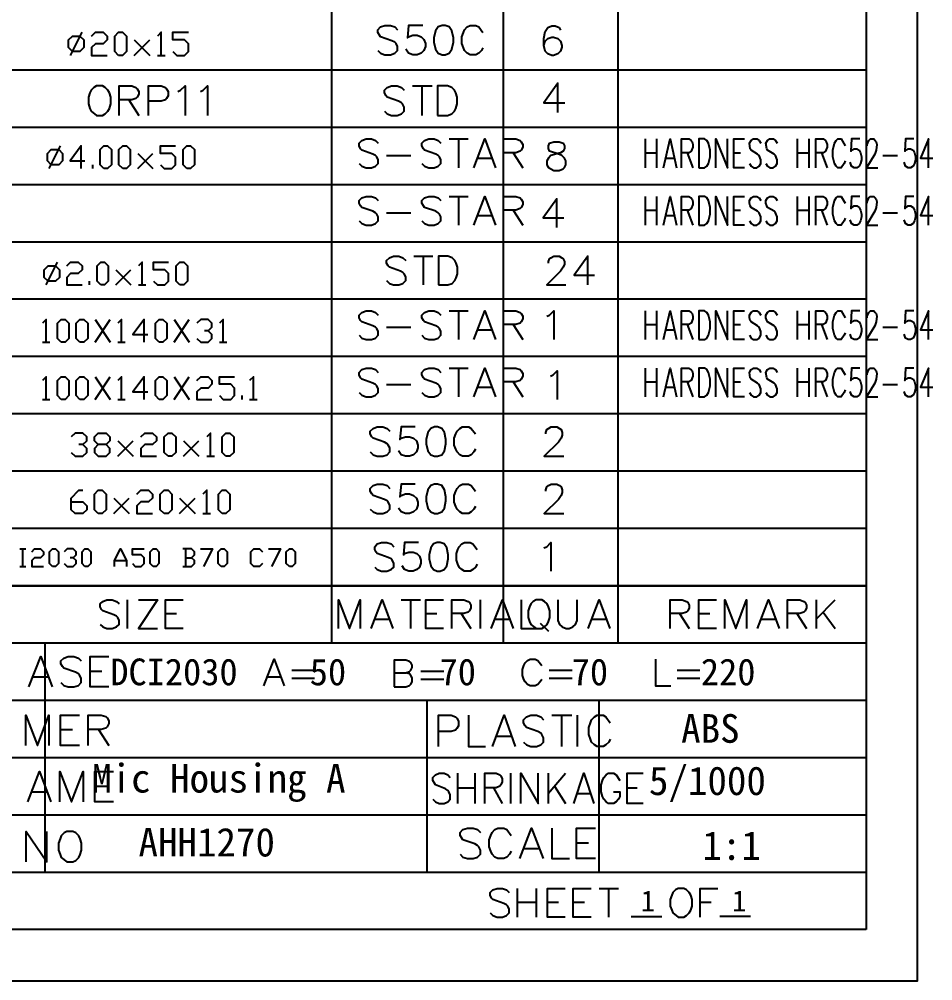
# Model space of a CAD drawing. Header units: millimetres. Extents: x 0 to 1170, y 491 to 1318.
# Drawn here: x 1040.7 to 1170.1, y 490.7 to 626.9 of the extents above; entities that cross this region are included whole.
import ezdxf

# ---------------------------------------------------------------- set-up
doc = ezdxf.new("R2010")
doc.units = ezdxf.units.MM
doc.styles.add('PDF SimSun', font='simsun.ttc')

# ---------------------------------------------------------------- blocks, each defined once
blk = doc.blocks.new('AHH1270-500010_1')
at = {"transparency": 33554687}
for points in [[(0.12, 490.67), (1167.98, 490.67), (1167.98, 1318.03), (0.12, 1318.03), (0.12, 490.67)], [(21.3, 1310.77), (1160.72, 1310.77), (1160.72, 497.92)], [(1091.52, 622.45), (1091.91, 622.06), (1092.53, 621.85), (1093.31, 621.85), (1093.92, 622.06), (1094.31, 622.45), (1094.31, 623.02), (1094.1, 623.45), (1093.92, 623.62), (1093.53, 623.84), (1091.91, 624.4), (1091.75, 624.62), (1091.52, 625.01), (1091.52, 625.4), (1091.91, 625.79), (1092.53, 626), (1093.31, 626), (1093.92, 625.79), (1094.31, 625.4)], [(1097.89, 626), (1095.89, 626), (1095.71, 624.23), (1095.89, 624.4), (1096.49, 624.62), (1097.11, 624.62), (1097.66, 624.4), (1098.05, 624.01), (1098.28, 623.45), (1098.28, 623.02), (1098.05, 622.45), (1097.66, 622.06), (1097.11, 621.85), (1096.49, 621.85), (1095.89, 622.06), (1095.5, 622.63)], [(1100.64, 621.85), (1101.06, 621.85), (1101.63, 622.06), (1102.02, 622.63), (1102.24, 623.62), (1102.24, 624.23), (1102.02, 625.22), (1101.63, 625.79), (1101.06, 626), (1100.64, 626), (1100.07, 625.79), (1099.68, 625.22), (1099.47, 624.23), (1099.47, 623.62), (1099.68, 622.63), (1100.07, 622.06), (1100.64, 621.85)], [(1106.42, 622.84), (1106.21, 622.45), (1105.82, 622.06), (1105.43, 621.85), (1104.59, 621.85), (1104.2, 622.06), (1103.81, 622.45), (1103.65, 622.84), (1103.42, 623.45), (1103.42, 624.4), (1103.65, 625.01), (1103.81, 625.4), (1104.2, 625.79), (1104.59, 626), (1105.43, 626), (1105.82, 625.79), (1106.42, 625.01)], [(1115.02, 623.16), (1115.23, 623.77), (1115.62, 624.16), (1116.19, 624.33), (1116.4, 624.33), (1117.03, 624.16), (1117.42, 623.77), (1117.58, 623.16), (1117.58, 622.93), (1117.42, 622.38), (1117.03, 621.99), (1116.4, 621.76), (1116.19, 621.76), (1115.62, 621.99), (1115.23, 622.38), (1115.02, 623.16), (1115.02, 624.16), (1115.23, 625.15), (1115.62, 625.72), (1116.19, 625.93), (1116.64, 625.93), (1117.19, 625.72), (1117.42, 625.33)], [(1048.25, 622.31), (1047.7, 622.86), (1047.7, 623.96), (1048.25, 624.51), (1049.33, 624.51), (1049.88, 623.96), (1049.88, 622.86), (1049.33, 622.31), (1048.25, 622.31)], [(1047.97, 621.76), (1049.62, 625.06)], [(1050.98, 624.51), (1051.53, 625.06), (1052.63, 625.06), (1053.18, 624.51), (1053.18, 623.96), (1052.63, 623.41), (1051.53, 623.41), (1050.98, 622.86), (1050.98, 621.76), (1053.18, 621.76)], [(1054.81, 621.76), (1054.28, 622.31), (1054.28, 624.51), (1054.81, 625.06), (1055.36, 625.06), (1055.91, 624.51), (1055.91, 622.31), (1055.36, 621.76), (1054.81, 621.76)], [(1057.01, 621.76), (1059.21, 623.96)], [(1057.01, 623.96), (1059.21, 621.76)], [(1060.84, 621.76), (1060.84, 625.06), (1060.31, 624.51)], [(1062.49, 622.31), (1063.04, 621.76), (1064.14, 621.76), (1064.69, 622.31), (1064.69, 623.41), (1064.14, 623.96), (1062.49, 623.96), (1062.49, 625.06), (1064.69, 625.06)], [(1060.31, 621.76), (1061.39, 621.76)], [(1051.69, 613.27), (1052.51, 613.27), (1052.9, 613.48), (1053.29, 613.87), (1053.5, 614.26), (1053.68, 614.88), (1053.68, 615.84), (1053.5, 616.44), (1053.29, 616.83), (1052.9, 617.22), (1052.51, 617.43), (1051.69, 617.43), (1051.3, 617.22), (1050.91, 616.83), (1050.74, 616.44), (1050.52, 615.84), (1050.52, 614.88), (1050.74, 614.26), (1050.91, 613.87), (1051.69, 613.27)], [(1054.88, 613.27), (1054.88, 617.43), (1056.66, 617.43), (1057.26, 617.22), (1057.44, 617.04), (1057.65, 616.65), (1057.65, 616.26), (1057.44, 615.84), (1057.26, 615.66), (1056.66, 615.45), (1054.88, 615.45)], [(1059.05, 613.27), (1059.05, 617.43), (1060.83, 617.43), (1061.43, 617.22), (1061.61, 617.04), (1061.82, 616.65), (1061.82, 616.05), (1061.61, 615.66), (1061.43, 615.45), (1060.83, 615.27), (1059.05, 615.27)], [(1063.2, 616.65), (1063.59, 616.83), (1064.21, 617.43), (1064.21, 613.27)], [(1066.38, 616.65), (1066.77, 616.83), (1067.39, 617.43), (1067.39, 613.27)], [(1092.46, 613.87), (1092.85, 613.48), (1093.47, 613.27), (1094.25, 613.27), (1094.86, 613.48), (1095.25, 613.87), (1095.25, 614.44), (1095.04, 614.88), (1094.86, 615.06), (1094.47, 615.27), (1092.85, 615.84), (1092.69, 616.05), (1092.46, 616.44), (1092.46, 616.83), (1092.85, 617.22), (1093.47, 617.43), (1094.25, 617.43), (1094.86, 617.22), (1095.25, 616.83)], [(1096.44, 617.43), (1099.22, 617.43)], [(1097.82, 613.27), (1097.82, 617.43)], [(1100, 613.27), (1101.4, 613.27), (1102, 613.48), (1102.39, 613.87), (1102.57, 614.26), (1102.78, 614.88), (1102.78, 615.84), (1102.57, 616.44), (1102.39, 616.83), (1102, 617.22), (1101.4, 617.43), (1100, 617.43), (1100, 613.27)], [(1117.03, 613.66), (1117.03, 617.82), (1115.02, 615.04), (1118.02, 615.04)], [(1056.27, 615.45), (1057.65, 613.27)], [(1044.97, 605.73), (1046.59, 608.94)], [(1049.51, 605.73), (1049.51, 608.94), (1047.92, 606.81), (1050.04, 606.81)], [(1052.72, 605.73), (1052.19, 606.28), (1052.19, 608.41), (1052.72, 608.94), (1053.25, 608.94), (1053.79, 608.41), (1053.79, 606.28), (1053.25, 605.73), (1052.72, 605.73)], [(1055.38, 605.73), (1054.85, 606.28), (1054.85, 608.41), (1055.38, 608.94), (1055.93, 608.94), (1056.46, 608.41), (1056.46, 606.28), (1055.93, 605.73), (1055.38, 605.73)], [(1060.74, 606.28), (1061.27, 605.73), (1062.33, 605.73), (1062.87, 606.28), (1062.87, 607.34), (1062.33, 607.88), (1060.74, 607.88), (1060.74, 608.94), (1062.87, 608.94)], [(1064.46, 605.73), (1063.93, 606.28), (1063.93, 608.41), (1064.46, 608.94), (1064.99, 608.94), (1065.53, 608.41), (1065.53, 606.28), (1064.99, 605.73), (1064.46, 605.73)], [(1088.88, 606.44), (1089.25, 606.07), (1089.86, 605.85), (1090.62, 605.85), (1091.2, 606.07), (1091.58, 606.44), (1091.58, 606.99), (1091.36, 607.41), (1091.2, 607.57), (1090.81, 607.79), (1089.25, 608.34), (1089.09, 608.55), (1088.88, 608.94), (1088.88, 609.31), (1089.25, 609.7), (1089.86, 609.92), (1090.62, 609.92), (1091.2, 609.7), (1091.58, 609.31)], [(1097.77, 606.44), (1098.14, 606.07), (1098.74, 605.85), (1099.5, 605.85), (1100.09, 606.07), (1100.46, 606.44), (1100.46, 606.99), (1100.25, 607.41), (1100.09, 607.57), (1099.72, 607.79), (1098.14, 608.34), (1097.98, 608.55), (1097.77, 608.94), (1097.77, 609.31), (1098.14, 609.7), (1098.74, 609.92), (1099.5, 609.92), (1100.09, 609.7), (1100.46, 609.31)], [(1101.63, 609.92), (1104.33, 609.92)], [(1102.98, 605.85), (1102.98, 609.92)], [(1105.11, 605.85), (1106.67, 609.92), (1108.19, 605.85)], [(1109.35, 605.85), (1109.35, 609.92), (1111.08, 609.92), (1111.69, 609.7), (1111.85, 609.53), (1112.06, 609.15), (1112.06, 608.76), (1111.85, 608.34), (1111.69, 608.18), (1111.08, 607.96), (1109.35, 607.96)], [(1116.44, 605.48), (1117.19, 605.48), (1117.79, 605.69), (1117.95, 605.87), (1118.16, 606.24), (1118.16, 606.83), (1117.95, 607.22), (1117.58, 607.59), (1117.03, 607.81), (1115.84, 608.2), (1115.68, 608.57), (1115.68, 608.96), (1115.84, 609.33), (1116.44, 609.54), (1117.19, 609.54), (1117.79, 609.33), (1117.95, 608.96), (1117.95, 608.57), (1117.79, 608.2), (1117.4, 607.98), (1116.05, 607.59), (1115.68, 607.22), (1115.46, 606.83), (1115.46, 606.24), (1115.68, 605.87), (1116.44, 605.48)], [(1129.44, 605.85), (1129.44, 609.92)], [(1131.07, 605.85), (1131.07, 609.92)], [(1131.99, 605.85), (1132.93, 609.92), (1133.84, 605.85)], [(1134.55, 605.85), (1134.55, 609.92), (1135.58, 609.92), (1135.93, 609.7), (1136.04, 609.53), (1136.16, 609.15), (1136.16, 608.76), (1135.93, 608.18), (1135.58, 607.96), (1134.55, 607.96)], [(1136.98, 605.85), (1137.79, 605.85), (1138.15, 606.07), (1138.38, 606.44), (1138.61, 607.41), (1138.61, 608.34), (1138.38, 609.31), (1138.15, 609.7), (1137.79, 609.92), (1136.98, 609.92), (1136.98, 605.85)], [(1139.41, 605.85), (1139.41, 609.92), (1141.04, 605.85), (1141.04, 609.92)], [(1143.45, 605.85), (1141.96, 605.85), (1141.96, 609.92), (1143.45, 609.92)], [(1144.16, 606.44), (1144.39, 606.07), (1144.74, 605.85), (1145.21, 605.85), (1145.56, 606.07), (1145.79, 606.44), (1145.79, 606.99), (1145.56, 607.57), (1145.33, 607.79), (1144.39, 608.34), (1144.28, 608.55), (1144.16, 609.31), (1144.39, 609.7), (1144.74, 609.92), (1145.21, 609.92), (1145.56, 609.7), (1145.79, 609.31)], [(1146.48, 606.44), (1146.71, 606.07), (1147.07, 605.85), (1147.53, 605.85), (1147.88, 606.07), (1148.11, 606.44), (1148.11, 606.99), (1147.88, 607.57), (1147.65, 607.79), (1146.71, 608.34), (1146.61, 608.55), (1146.48, 609.31), (1146.71, 609.7), (1147.07, 609.92), (1147.53, 609.92), (1147.88, 609.7), (1148.11, 609.31)], [(1151, 605.85), (1151, 609.92)], [(1152.62, 605.85), (1152.62, 609.92)], [(1153.56, 605.85), (1153.56, 609.92), (1154.59, 609.92), (1154.94, 609.7), (1155.05, 609.53), (1155.17, 609.15), (1155.17, 608.76), (1154.94, 608.18), (1154.59, 607.96), (1153.56, 607.96)], [(1157.74, 606.83), (1157.6, 606.44), (1157.16, 605.85), (1156.68, 605.85), (1156.45, 606.07), (1156.22, 606.44), (1155.99, 607.41), (1155.99, 608.34), (1156.22, 609.31), (1156.45, 609.7), (1156.68, 609.92), (1157.16, 609.92), (1157.74, 608.94)], [(1159.82, 609.92), (1158.65, 609.92), (1158.54, 608.18), (1158.65, 608.34), (1159, 608.55), (1159.36, 608.55), (1159.69, 608.34), (1159.92, 607.96), (1160.05, 607.41), (1160.05, 606.99), (1159.92, 606.44), (1159.69, 606.07), (1159.36, 605.85), (1159, 605.85), (1158.65, 606.07), (1158.42, 606.62)], [(1160.86, 608.94), (1160.86, 609.15), (1161.1, 609.7), (1161.33, 609.92), (1161.79, 609.92), (1162, 609.7), (1162.14, 609.53), (1162.23, 609.15), (1162.14, 608.34), (1161.91, 607.79), (1160.74, 605.85), (1162.35, 605.85)], [(1167.46, 609.92), (1166.29, 609.92), (1166.2, 608.18), (1166.29, 608.34), (1166.65, 608.55), (1167, 608.55), (1167.34, 608.34), (1167.57, 607.96), (1167.69, 607.41), (1167.69, 606.99), (1167.57, 606.44), (1167.34, 606.07), (1167, 605.85), (1166.65, 605.85), (1166.29, 606.07), (1166.08, 606.62)], [(1169.55, 605.85), (1169.55, 609.92), (1168.38, 607.2), (1170.14, 607.2)], [(1045.24, 606.28), (1044.71, 606.81), (1044.71, 607.88), (1045.24, 608.41), (1046.32, 608.41), (1046.85, 607.88), (1046.85, 606.81), (1046.32, 606.28), (1045.24, 606.28)], [(1057.53, 605.73), (1059.66, 607.88)], [(1057.53, 607.88), (1059.66, 605.73)], [(1092.75, 607.57), (1096.21, 607.57)], [(1110.71, 607.96), (1112.06, 605.85)], [(1129.44, 607.96), (1131.07, 607.96)], [(1135.36, 607.96), (1136.16, 605.85)], [(1141.96, 607.96), (1142.9, 607.96)], [(1151, 607.96), (1152.62, 607.96)], [(1154.36, 607.96), (1155.17, 605.85)], [(1163.06, 607.57), (1165.14, 607.57)], [(1051.13, 605.73), (1051.13, 606.28)], [(1105.69, 607.2), (1107.59, 607.2)], [(1132.35, 607.2), (1133.48, 607.2)], [(1088.88, 598.34), (1089.25, 597.94), (1089.86, 597.73), (1090.62, 597.73), (1091.2, 597.94), (1091.58, 598.34), (1091.58, 598.88), (1091.36, 599.29), (1091.2, 599.47), (1090.81, 599.68), (1089.25, 600.23), (1089.09, 600.45), (1088.88, 600.82), (1088.88, 601.21), (1089.25, 601.58), (1089.86, 601.79), (1090.62, 601.79), (1091.2, 601.58), (1091.58, 601.21)], [(1097.77, 598.34), (1098.14, 597.94), (1098.74, 597.73), (1099.5, 597.73), (1100.09, 597.94), (1100.46, 598.34), (1100.46, 598.88), (1100.25, 599.29), (1100.09, 599.47), (1099.72, 599.68), (1098.14, 600.23), (1097.98, 600.45), (1097.77, 600.82), (1097.77, 601.21), (1098.14, 601.58), (1098.74, 601.79), (1099.5, 601.79), (1100.09, 601.58), (1100.46, 601.21)], [(1101.63, 601.79), (1104.33, 601.79)], [(1102.98, 597.73), (1102.98, 601.79)], [(1105.11, 597.73), (1106.67, 601.79), (1108.19, 597.73)], [(1109.35, 597.73), (1109.35, 601.79), (1111.08, 601.79), (1111.69, 601.58), (1111.85, 601.42), (1112.06, 601.03), (1112.06, 600.66), (1111.85, 600.23), (1111.69, 600.06), (1111.08, 599.84), (1109.35, 599.84)], [(1116.88, 597.38), (1116.88, 601.44), (1114.93, 598.73), (1117.86, 598.73)], [(1129.44, 597.73), (1129.44, 601.79)], [(1131.07, 597.73), (1131.07, 601.79)], [(1131.99, 597.73), (1132.93, 601.79), (1133.84, 597.73)], [(1134.55, 597.73), (1134.55, 601.79), (1135.58, 601.79), (1135.93, 601.58), (1136.04, 601.42), (1136.16, 601.03), (1136.16, 600.66), (1135.93, 600.06), (1135.58, 599.84), (1134.55, 599.84)], [(1136.98, 597.73), (1137.79, 597.73), (1138.15, 597.94), (1138.38, 598.34), (1138.61, 599.29), (1138.61, 600.23), (1138.38, 601.21), (1138.15, 601.58), (1137.79, 601.79), (1136.98, 601.79), (1136.98, 597.73)], [(1139.41, 597.73), (1139.41, 601.79), (1141.04, 597.73), (1141.04, 601.79)], [(1143.45, 597.73), (1141.96, 597.73), (1141.96, 601.79), (1143.45, 601.79)], [(1144.16, 598.34), (1144.39, 597.94), (1144.74, 597.73), (1145.21, 597.73), (1145.56, 597.94), (1145.79, 598.34), (1145.79, 598.88), (1145.56, 599.47), (1145.33, 599.68), (1144.39, 600.23), (1144.28, 600.45), (1144.16, 600.82), (1144.16, 601.21), (1144.39, 601.58), (1144.74, 601.79), (1145.21, 601.79), (1145.56, 601.58), (1145.79, 601.21)], [(1146.48, 598.34), (1146.71, 597.94), (1147.07, 597.73), (1147.53, 597.73), (1147.88, 597.94), (1148.11, 598.34), (1148.11, 598.88), (1147.88, 599.47), (1147.65, 599.68), (1146.71, 600.23), (1146.61, 600.45), (1146.48, 600.82), (1146.48, 601.21), (1146.71, 601.58), (1147.07, 601.79), (1147.53, 601.79), (1147.88, 601.58), (1148.11, 601.21)], [(1151, 597.73), (1151, 601.79)], [(1152.62, 597.73), (1152.62, 601.79)], [(1153.56, 597.73), (1153.56, 601.79), (1154.59, 601.79), (1154.94, 601.58), (1155.05, 601.42), (1155.17, 601.03), (1155.17, 600.66), (1154.94, 600.06), (1154.59, 599.84), (1153.56, 599.84)], [(1157.74, 598.71), (1157.6, 598.34), (1157.16, 597.73), (1156.68, 597.73), (1156.45, 597.94), (1156.22, 598.34), (1155.99, 599.29), (1155.99, 600.23), (1156.22, 601.21), (1156.45, 601.58), (1156.68, 601.79), (1157.16, 601.79), (1157.74, 600.82)], [(1159.82, 601.79), (1158.65, 601.79), (1158.54, 600.06), (1158.65, 600.23), (1159, 600.45), (1159.36, 600.45), (1159.69, 600.23), (1159.92, 599.84), (1160.05, 599.29), (1160.05, 598.88), (1159.92, 598.34), (1159.69, 597.94), (1159.36, 597.73), (1159, 597.73), (1158.65, 597.94), (1158.42, 598.49)], [(1160.86, 600.82), (1160.86, 601.03), (1161.1, 601.58), (1161.33, 601.79), (1161.79, 601.79), (1162, 601.58), (1162.14, 601.42), (1162.23, 601.03), (1162.14, 600.23), (1161.91, 599.68), (1160.74, 597.73), (1162.35, 597.73)], [(1167.46, 601.79), (1166.29, 601.79), (1166.2, 600.06), (1166.29, 600.23), (1166.65, 600.45), (1167, 600.45), (1167.34, 600.23), (1167.57, 599.84), (1167.69, 599.29), (1167.69, 598.88), (1167.57, 598.34), (1167.34, 597.94), (1167, 597.73), (1166.65, 597.73), (1166.29, 597.94), (1166.08, 598.49)], [(1169.55, 597.73), (1169.55, 601.79), (1168.38, 599.1), (1170.14, 599.1)], [(1092.75, 599.47), (1096.21, 599.47)], [(1110.71, 599.84), (1112.06, 597.73)], [(1129.44, 599.84), (1131.07, 599.84)], [(1135.36, 599.84), (1136.16, 597.73)], [(1141.96, 599.84), (1142.9, 599.84)], [(1151, 599.84), (1152.62, 599.84)], [(1154.36, 599.84), (1155.17, 597.73)], [(1163.06, 599.47), (1165.14, 599.47)], [(1105.69, 599.1), (1107.59, 599.1)], [(1132.35, 599.1), (1133.48, 599.1)], [(1092.77, 589.86), (1093.16, 589.47), (1093.74, 589.26), (1094.5, 589.26), (1095.09, 589.47), (1095.48, 589.86), (1095.48, 590.41), (1095.27, 590.82), (1095.09, 590.99), (1094.72, 591.21), (1093.16, 591.76), (1092.98, 591.97), (1092.77, 592.34), (1092.77, 592.73), (1093.16, 593.1), (1093.74, 593.32), (1094.5, 593.32), (1095.09, 593.1), (1095.48, 592.73)], [(1096.63, 593.32), (1099.34, 593.32)], [(1097.98, 589.26), (1097.98, 593.32)], [(1100.11, 589.26), (1101.45, 589.26), (1102.06, 589.47), (1102.43, 589.86), (1102.61, 590.23), (1102.82, 590.82), (1102.82, 591.76), (1102.61, 592.34), (1102.43, 592.73), (1102.06, 593.1), (1101.45, 593.32), (1100.11, 593.32), (1100.11, 589.26)], [(1115.68, 592.34), (1115.68, 592.55), (1115.84, 592.94), (1116.05, 593.1), (1116.44, 593.32), (1117.19, 593.32), (1117.58, 593.1), (1117.79, 592.94), (1117.95, 592.55), (1117.95, 592.18), (1117.79, 591.76), (1117.4, 591.21), (1115.46, 589.26), (1118.16, 589.26)], [(1121.26, 589.26), (1121.26, 593.32), (1119.33, 590.62), (1122.24, 590.62)], [(1044.81, 589.79), (1044.28, 590.32), (1044.28, 591.4), (1044.81, 591.93), (1045.88, 591.93), (1046.41, 591.4), (1046.41, 590.32), (1045.88, 589.79), (1044.81, 589.79)], [(1044.55, 589.26), (1046.14, 592.46)], [(1047.47, 591.93), (1048, 592.46), (1049.07, 592.46), (1049.62, 591.93), (1049.62, 591.4), (1049.07, 590.87), (1048, 590.87), (1047.47, 590.32), (1047.47, 589.26), (1049.62, 589.26)], [(1052.28, 589.26), (1051.75, 589.79), (1051.75, 591.93), (1052.28, 592.46), (1052.81, 592.46), (1053.34, 591.93), (1053.34, 589.79), (1052.81, 589.26), (1052.28, 589.26)], [(1054.42, 589.26), (1056.55, 591.4)], [(1054.42, 591.4), (1056.55, 589.26)], [(1058.15, 589.26), (1058.15, 592.46), (1057.62, 591.93)], [(1059.76, 589.79), (1060.29, 589.26), (1061.36, 589.26), (1061.89, 589.79), (1061.89, 590.87), (1061.36, 591.4), (1059.76, 591.4), (1059.76, 592.46), (1061.89, 592.46)], [(1063.49, 589.26), (1062.95, 589.79), (1062.95, 591.93), (1063.49, 592.46), (1064.02, 592.46), (1064.57, 591.93), (1064.57, 589.79), (1064.02, 589.26), (1063.49, 589.26)], [(1050.68, 589.26), (1050.68, 589.79)], [(1057.62, 589.26), (1058.68, 589.26)], [(1088.88, 582.11), (1089.25, 581.72), (1089.86, 581.51), (1090.62, 581.51), (1091.2, 581.72), (1091.58, 582.11), (1091.58, 582.66), (1091.36, 583.07), (1091.2, 583.24), (1090.81, 583.46), (1089.25, 584.01), (1089.09, 584.22), (1088.88, 584.59), (1088.88, 584.98), (1089.25, 585.35), (1089.86, 585.57), (1090.62, 585.57), (1091.2, 585.35), (1091.58, 584.98)], [(1097.77, 582.11), (1098.14, 581.72), (1098.74, 581.51), (1099.5, 581.51), (1100.09, 581.72), (1100.46, 582.11), (1100.46, 582.66), (1100.25, 583.07), (1100.09, 583.24), (1099.72, 583.46), (1098.14, 584.01), (1097.98, 584.22), (1097.77, 584.59), (1097.77, 584.98), (1098.14, 585.35), (1098.74, 585.57), (1099.5, 585.57), (1100.09, 585.35), (1100.46, 584.98)], [(1101.63, 585.57), (1104.33, 585.57)], [(1102.98, 581.51), (1102.98, 585.57)], [(1105.11, 581.51), (1106.67, 585.57), (1108.19, 581.51)], [(1109.35, 581.51), (1109.35, 585.57), (1111.08, 585.57), (1111.69, 585.35), (1111.85, 585.19), (1112.06, 584.8), (1112.06, 584.43), (1111.85, 584.01), (1111.69, 583.83), (1111.08, 583.62), (1109.35, 583.62)], [(1115.46, 584.8), (1115.84, 584.98), (1116.44, 585.57), (1116.44, 581.51)], [(1129.44, 581.51), (1129.44, 585.57)], [(1131.07, 581.51), (1131.07, 585.57)], [(1131.99, 581.51), (1132.93, 585.57), (1133.84, 581.51)], [(1134.55, 581.51), (1134.55, 585.57), (1135.58, 585.57), (1135.93, 585.35), (1136.04, 585.19), (1136.16, 584.8), (1136.16, 584.43), (1135.93, 583.83), (1135.58, 583.62), (1134.55, 583.62)], [(1136.98, 581.51), (1137.79, 581.51), (1138.15, 581.72), (1138.38, 582.11), (1138.61, 583.07), (1138.61, 584.01), (1138.38, 584.98), (1138.15, 585.35), (1137.79, 585.57), (1136.98, 585.57), (1136.98, 581.51)], [(1139.41, 581.51), (1139.41, 585.57), (1141.04, 581.51), (1141.04, 585.57)], [(1143.45, 581.51), (1141.96, 581.51), (1141.96, 585.57), (1143.45, 585.57)], [(1144.16, 582.11), (1144.39, 581.72), (1144.74, 581.51), (1145.21, 581.51), (1145.56, 581.72), (1145.79, 582.11), (1145.79, 582.66), (1145.56, 583.24), (1145.33, 583.46), (1144.39, 584.01), (1144.28, 584.22), (1144.16, 584.59), (1144.16, 584.98), (1144.39, 585.35), (1144.74, 585.57), (1145.21, 585.57), (1145.56, 585.35), (1145.79, 584.98)], [(1146.48, 582.11), (1146.71, 581.72), (1147.07, 581.51), (1147.53, 581.51), (1147.88, 581.72), (1148.11, 582.11), (1148.11, 582.66), (1147.88, 583.24), (1147.65, 583.46), (1146.71, 584.01), (1146.61, 584.22), (1146.48, 584.59), (1146.48, 584.98), (1146.71, 585.35), (1147.07, 585.57), (1147.53, 585.57), (1147.88, 585.35), (1148.11, 584.98)], [(1151, 581.51), (1151, 585.57)], [(1152.62, 581.51), (1152.62, 585.57)], [(1153.56, 581.51), (1153.56, 585.57), (1154.59, 585.57), (1154.94, 585.35), (1155.05, 585.19), (1155.17, 584.8), (1155.17, 584.43), (1154.94, 583.83), (1154.59, 583.62), (1153.56, 583.62)], [(1157.74, 582.48), (1157.6, 582.11), (1157.16, 581.51), (1156.68, 581.51), (1156.45, 581.72), (1156.22, 582.11), (1155.99, 583.07), (1155.99, 584.01), (1156.22, 584.98), (1156.45, 585.35), (1156.68, 585.57), (1157.16, 585.57), (1157.74, 584.59)], [(1159.82, 585.57), (1158.65, 585.57), (1158.54, 583.83), (1158.65, 584.01), (1159, 584.22), (1159.36, 584.22), (1159.69, 584.01), (1159.92, 583.62), (1160.05, 583.07), (1160.05, 582.66), (1159.92, 582.11), (1159.69, 581.72), (1159.36, 581.51), (1159, 581.51), (1158.65, 581.72), (1158.42, 582.27)], [(1160.86, 584.59), (1160.86, 584.8), (1161.1, 585.35), (1161.33, 585.57), (1161.79, 585.57), (1162, 585.35), (1162.14, 585.19), (1162.23, 584.8), (1162.14, 584.01), (1161.91, 583.46), (1160.74, 581.51), (1162.35, 581.51)], [(1167.46, 585.57), (1166.29, 585.57), (1166.2, 583.83), (1166.29, 584.01), (1166.65, 584.22), (1167, 584.22), (1167.34, 584.01), (1167.57, 583.62), (1167.69, 583.07), (1167.69, 582.66), (1167.57, 582.11), (1167.34, 581.72), (1167, 581.51), (1166.65, 581.51), (1166.29, 581.72), (1166.08, 582.27)], [(1169.55, 581.51), (1169.55, 585.57), (1168.38, 582.87), (1170.14, 582.87)], [(1044.53, 581.15), (1044.53, 584.34), (1044, 583.81)], [(1046.67, 581.15), (1046.14, 581.68), (1046.14, 583.81), (1046.67, 584.34), (1047.21, 584.34), (1047.74, 583.81), (1047.74, 581.68), (1047.21, 581.15), (1046.67, 581.15)], [(1049.33, 581.15), (1048.8, 581.68), (1048.8, 583.81), (1049.33, 584.34), (1049.87, 584.34), (1050.42, 583.81), (1050.42, 581.68), (1049.87, 581.15), (1049.33, 581.15)], [(1051.48, 581.15), (1053.61, 584.34)], [(1051.48, 584.34), (1053.61, 581.15)], [(1055.2, 581.15), (1055.2, 584.34), (1054.67, 583.81)], [(1058.41, 581.15), (1058.41, 584.34), (1056.82, 582.21), (1058.95, 582.21)], [(1060.56, 581.15), (1060.01, 581.68), (1060.01, 583.81), (1060.56, 584.34), (1061.09, 584.34), (1061.62, 583.81), (1061.62, 581.68), (1061.09, 581.15), (1060.56, 581.15)], [(1062.69, 581.15), (1064.82, 584.34)], [(1062.69, 584.34), (1064.82, 581.15)], [(1067.49, 582.75), (1068.03, 583.28), (1068.03, 583.81), (1067.49, 584.34), (1066.43, 584.34), (1065.9, 583.81)], [(1069.62, 581.15), (1069.62, 584.34), (1069.09, 583.81)], [(1092.75, 583.24), (1096.21, 583.24)], [(1110.71, 583.62), (1112.06, 581.51)], [(1129.44, 583.62), (1131.07, 583.62)], [(1135.36, 583.62), (1136.16, 581.51)], [(1141.96, 583.62), (1142.9, 583.62)], [(1151, 583.62), (1152.62, 583.62)], [(1154.36, 583.62), (1155.17, 581.51)], [(1163.06, 583.24), (1165.14, 583.24)], [(1065.9, 581.68), (1066.43, 581.15), (1067.49, 581.15), (1068.03, 581.68), (1068.03, 582.21), (1067.49, 582.75), (1066.96, 582.75)], [(1105.69, 582.87), (1107.59, 582.87)], [(1132.35, 582.87), (1133.48, 582.87)], [(1044, 581.15), (1045.06, 581.15)], [(1054.67, 581.15), (1055.75, 581.15)], [(1069.09, 581.15), (1070.15, 581.15)], [(1044.53, 573.03), (1044.53, 576.24), (1044, 575.71)], [(1046.67, 573.03), (1046.14, 573.56), (1046.14, 575.71), (1046.67, 576.24), (1047.21, 576.24), (1047.74, 575.71), (1047.74, 573.56), (1047.21, 573.03), (1046.67, 573.03)], [(1049.33, 573.03), (1048.8, 573.56), (1048.8, 575.71), (1049.33, 576.24), (1049.87, 576.24), (1050.42, 575.71), (1050.42, 573.56), (1049.87, 573.03), (1049.33, 573.03)], [(1051.48, 573.03), (1053.61, 576.24)], [(1051.48, 576.24), (1053.61, 573.03)], [(1055.2, 573.03), (1055.2, 576.24), (1054.67, 575.71)], [(1058.41, 573.03), (1058.41, 576.24), (1056.82, 574.09), (1058.95, 574.09)], [(1060.56, 573.03), (1060.01, 573.56), (1060.01, 575.71), (1060.56, 576.24), (1061.09, 576.24), (1061.62, 575.71), (1061.62, 573.56), (1061.09, 573.03), (1060.56, 573.03)], [(1062.69, 573.03), (1064.82, 576.24)], [(1062.69, 576.24), (1064.82, 573.03)], [(1065.9, 575.71), (1066.43, 576.24), (1067.49, 576.24), (1068.03, 575.71), (1068.03, 575.17), (1067.49, 574.64), (1066.43, 574.64), (1065.9, 574.09), (1065.9, 573.03), (1068.03, 573.03)], [(1069.09, 573.56), (1069.62, 573.03), (1070.7, 573.03), (1071.24, 573.56), (1071.24, 574.64), (1070.7, 575.17), (1069.09, 575.17), (1069.09, 576.24), (1071.24, 576.24)], [(1073.9, 573.03), (1073.9, 576.24), (1073.36, 575.71)], [(1088.88, 573.99), (1089.25, 573.61), (1089.86, 573.4), (1090.62, 573.4), (1091.2, 573.61), (1091.58, 573.99), (1091.58, 574.54), (1091.36, 574.96), (1091.2, 575.14), (1090.81, 575.33), (1089.25, 575.88), (1089.09, 576.1), (1088.88, 576.49), (1088.88, 576.86), (1089.25, 577.25), (1089.86, 577.46), (1090.62, 577.46), (1091.2, 577.25), (1091.58, 576.86)], [(1097.77, 573.99), (1098.14, 573.61), (1098.74, 573.4), (1099.5, 573.4), (1100.09, 573.61), (1100.46, 573.99), (1100.46, 574.54), (1100.25, 574.96), (1100.09, 575.14), (1099.72, 575.33), (1098.14, 575.88), (1097.98, 576.1), (1097.77, 576.49), (1097.77, 576.86), (1098.14, 577.25), (1098.74, 577.46), (1099.5, 577.46), (1100.09, 577.25), (1100.46, 576.86)], [(1101.63, 577.46), (1104.33, 577.46)], [(1102.98, 573.4), (1102.98, 577.46)], [(1105.11, 573.4), (1106.67, 577.46), (1108.19, 573.4)], [(1109.35, 573.4), (1109.35, 577.46), (1111.08, 577.46), (1111.69, 577.25), (1111.85, 577.07), (1112.06, 576.7), (1112.06, 576.31), (1111.85, 575.88), (1111.69, 575.72), (1111.08, 575.51), (1109.35, 575.51)], [(1116, 576.33), (1116.37, 576.5), (1116.95, 577.09), (1116.95, 573.03)], [(1129.44, 573.4), (1129.44, 577.46)], [(1131.07, 573.4), (1131.07, 577.46)], [(1131.99, 573.4), (1132.93, 577.46), (1133.84, 573.4)], [(1134.55, 573.4), (1134.55, 577.46), (1135.58, 577.46), (1135.93, 577.25), (1136.04, 577.07), (1136.16, 576.7), (1136.16, 576.31), (1135.93, 575.72), (1135.58, 575.51), (1134.55, 575.51)], [(1136.98, 573.4), (1137.79, 573.4), (1138.15, 573.61), (1138.38, 573.99), (1138.61, 574.96), (1138.61, 575.88), (1138.38, 576.86), (1138.15, 577.25), (1137.79, 577.46), (1136.98, 577.46), (1136.98, 573.4)], [(1139.41, 573.4), (1139.41, 577.46), (1141.04, 573.4), (1141.04, 577.46)], [(1143.45, 573.4), (1141.96, 573.4), (1141.96, 577.46), (1143.45, 577.46)], [(1144.16, 573.99), (1144.39, 573.61), (1144.74, 573.4), (1145.21, 573.4), (1145.56, 573.61), (1145.79, 573.99), (1145.79, 574.54), (1145.56, 575.14), (1145.33, 575.33), (1144.39, 575.88), (1144.28, 576.1), (1144.16, 576.86), (1144.39, 577.25), (1144.74, 577.46), (1145.21, 577.46), (1145.56, 577.25), (1145.79, 576.86)], [(1146.48, 573.99), (1146.71, 573.61), (1147.07, 573.4), (1147.53, 573.4), (1147.88, 573.61), (1148.11, 573.99), (1148.11, 574.54), (1147.88, 575.14), (1147.65, 575.33), (1146.71, 575.88), (1146.61, 576.1), (1146.48, 576.86), (1146.71, 577.25), (1147.07, 577.46), (1147.53, 577.46), (1147.88, 577.25), (1148.11, 576.86)], [(1151, 573.4), (1151, 577.46)], [(1152.62, 573.4), (1152.62, 577.46)], [(1153.56, 573.4), (1153.56, 577.46), (1154.59, 577.46), (1154.94, 577.25), (1155.05, 577.07), (1155.17, 576.7), (1155.17, 576.31), (1154.94, 575.72), (1154.59, 575.51), (1153.56, 575.51)], [(1157.74, 574.38), (1157.6, 573.99), (1157.16, 573.4), (1156.68, 573.4), (1156.45, 573.61), (1156.22, 573.99), (1155.99, 574.96), (1155.99, 575.88), (1156.22, 576.86), (1156.45, 577.25), (1156.68, 577.46), (1157.16, 577.46), (1157.74, 576.49)], [(1159.82, 577.46), (1158.65, 577.46), (1158.54, 575.72), (1158.65, 575.88), (1159, 576.1), (1159.36, 576.1), (1159.69, 575.88), (1159.92, 575.51), (1160.05, 574.96), (1160.05, 574.54), (1159.92, 573.99), (1159.69, 573.61), (1159.36, 573.4), (1159, 573.4), (1158.65, 573.61), (1158.42, 574.16)], [(1160.86, 576.49), (1160.86, 576.7), (1161.1, 577.25), (1161.33, 577.46), (1161.79, 577.46), (1162, 577.25), (1162.14, 577.07), (1162.23, 576.7), (1162.14, 575.88), (1161.91, 575.33), (1160.74, 573.4), (1162.35, 573.4)], [(1167.46, 577.46), (1166.29, 577.46), (1166.2, 575.72), (1166.29, 575.88), (1166.65, 576.1), (1167, 576.1), (1167.34, 575.88), (1167.57, 575.51), (1167.69, 574.96), (1167.69, 574.54), (1167.57, 573.99), (1167.34, 573.61), (1167, 573.4), (1166.65, 573.4), (1166.29, 573.61), (1166.08, 574.16)], [(1169.55, 573.4), (1169.55, 577.46), (1168.38, 574.75), (1170.14, 574.75)], [(1092.75, 575.14), (1096.21, 575.14)], [(1110.71, 575.51), (1112.06, 573.4)], [(1129.44, 575.51), (1131.07, 575.51)], [(1135.36, 575.51), (1136.16, 573.4)], [(1141.96, 575.51), (1142.9, 575.51)], [(1151, 575.51), (1152.62, 575.51)], [(1154.36, 575.51), (1155.17, 573.4)], [(1163.06, 575.14), (1165.14, 575.14)], [(1072.3, 573.03), (1072.3, 573.56)], [(1105.69, 574.75), (1107.59, 574.75)], [(1132.35, 574.75), (1133.48, 574.75)], [(1044, 573.03), (1045.06, 573.03)], [(1054.67, 573.03), (1055.75, 573.03)], [(1073.36, 573.03), (1074.43, 573.03)], [(1049.74, 566.63), (1050.29, 567.18), (1050.29, 567.71), (1049.74, 568.26), (1048.64, 568.26), (1048.09, 567.71)], [(1051.92, 564.98), (1053.02, 564.98), (1053.57, 565.53), (1053.57, 566.08), (1053.02, 566.63), (1051.92, 566.63), (1051.37, 567.18), (1051.37, 567.71), (1051.92, 568.26), (1053.02, 568.26), (1053.57, 567.71), (1053.57, 567.18), (1053.02, 566.63)], [(1057.95, 567.71), (1058.5, 568.26), (1059.6, 568.26), (1060.15, 567.71), (1060.15, 567.18), (1059.6, 566.63), (1058.5, 566.63), (1057.95, 566.08), (1057.95, 564.98), (1060.15, 564.98)], [(1061.8, 564.98), (1061.25, 565.53), (1061.25, 567.71), (1061.8, 568.26), (1062.35, 568.26), (1062.9, 567.71), (1062.9, 565.53), (1062.35, 564.98), (1061.8, 564.98)], [(1067.83, 564.98), (1067.83, 568.26), (1067.28, 567.71)], [(1070.01, 564.98), (1069.46, 565.53), (1069.46, 567.71), (1070.01, 568.26), (1070.56, 568.26), (1071.11, 567.71), (1071.11, 565.53), (1070.56, 564.98), (1070.01, 564.98)], [(1090.46, 565.58), (1090.85, 565.19), (1091.45, 564.98), (1092.23, 564.98), (1092.85, 565.19), (1093.24, 565.58), (1093.24, 566.15), (1093.01, 566.57), (1092.85, 566.75), (1092.46, 566.96), (1090.85, 567.53), (1090.67, 567.74), (1090.46, 568.13), (1090.46, 568.52), (1090.85, 568.91), (1091.45, 569.14), (1092.23, 569.14), (1092.85, 568.91), (1093.24, 568.52)], [(1096.81, 569.14), (1094.82, 569.14), (1094.64, 567.35), (1094.82, 567.53), (1095.43, 567.74), (1096.03, 567.74), (1096.6, 567.53), (1096.99, 567.14), (1097.2, 566.57), (1097.2, 566.15), (1096.99, 565.58), (1096.6, 565.19), (1096.03, 564.98), (1095.43, 564.98), (1094.82, 565.19), (1094.43, 565.76)], [(1099.56, 564.98), (1100, 564.98), (1100.57, 565.19), (1100.96, 565.76), (1101.17, 566.75), (1101.17, 567.35), (1100.96, 568.36), (1100.57, 568.91), (1100, 569.14), (1099.56, 569.14), (1099.01, 568.91), (1098.62, 568.36), (1098.39, 567.35), (1098.39, 566.75), (1098.62, 565.76), (1099.01, 565.19), (1099.56, 564.98)], [(1105.36, 565.97), (1105.14, 565.58), (1104.75, 565.19), (1104.36, 564.98), (1103.53, 564.98), (1103.14, 565.19), (1102.75, 565.58), (1102.57, 565.97), (1102.36, 566.57), (1102.36, 567.53), (1102.57, 568.13), (1102.75, 568.52), (1103.14, 568.91), (1103.53, 569.14), (1104.36, 569.14), (1104.75, 568.91), (1105.36, 568.13)], [(1115.32, 568.13), (1115.32, 568.36), (1115.48, 568.75), (1115.71, 568.91), (1116.1, 569.14), (1116.88, 569.14), (1117.27, 568.91), (1117.49, 568.75), (1117.66, 568.36), (1117.66, 567.97), (1117.49, 567.53), (1117.1, 566.96), (1115.09, 564.98), (1117.88, 564.98)], [(1054.67, 564.98), (1056.87, 567.18)], [(1054.67, 567.18), (1056.87, 564.98)], [(1063.98, 564.98), (1066.18, 567.18)], [(1063.98, 567.18), (1066.18, 564.98)], [(1048.09, 565.53), (1048.64, 564.98), (1049.74, 564.98), (1050.29, 565.53), (1050.29, 566.08), (1049.74, 566.63), (1049.19, 566.63)], [(1051.92, 566.63), (1051.37, 566.08), (1051.37, 565.53), (1051.92, 564.98)], [(1067.28, 564.98), (1068.38, 564.98)], [(1048.09, 558.5), (1049.74, 558.5), (1050.29, 557.95), (1050.29, 557.4), (1049.74, 556.85), (1048.64, 556.85), (1048.09, 557.4), (1048.09, 559.05), (1049.19, 560.15), (1049.74, 560.15)], [(1051.92, 556.85), (1051.37, 557.4), (1051.37, 559.6), (1051.92, 560.15), (1052.47, 560.15), (1053.02, 559.6), (1053.02, 557.4), (1052.47, 556.85), (1051.92, 556.85)], [(1057.4, 559.6), (1057.95, 560.15), (1059.05, 560.15), (1059.6, 559.6), (1059.6, 559.05), (1059.05, 558.5), (1057.95, 558.5), (1057.4, 557.95), (1057.4, 556.85), (1059.6, 556.85)], [(1061.25, 556.85), (1060.7, 557.4), (1060.7, 559.6), (1061.25, 560.15), (1061.8, 560.15), (1062.35, 559.6), (1062.35, 557.4), (1061.8, 556.85), (1061.25, 556.85)], [(1067.28, 556.85), (1067.28, 560.15), (1066.73, 559.6)], [(1069.46, 556.85), (1068.93, 557.4), (1068.93, 559.6), (1069.46, 560.15), (1070.01, 560.15), (1070.56, 559.6), (1070.56, 557.4), (1070.01, 556.85), (1069.46, 556.85)], [(1090.46, 557.48), (1090.85, 557.09), (1091.45, 556.85), (1092.23, 556.85), (1092.85, 557.09), (1093.24, 557.48), (1093.24, 558.03), (1093.01, 558.47), (1092.85, 558.65), (1092.46, 558.86), (1090.85, 559.43), (1090.67, 559.64), (1090.46, 560.03), (1090.46, 560.42), (1090.85, 560.81), (1091.45, 561.02), (1092.23, 561.02), (1092.85, 560.81), (1093.24, 560.42)], [(1096.81, 561.02), (1094.82, 561.02), (1094.64, 559.25), (1094.82, 559.43), (1095.43, 559.64), (1096.03, 559.64), (1096.6, 559.43), (1096.99, 559.04), (1097.2, 558.47), (1097.2, 558.03), (1096.99, 557.48), (1096.6, 557.09), (1096.03, 556.85), (1095.43, 556.85), (1094.82, 557.09), (1094.43, 557.63)], [(1099.56, 556.85), (1100, 556.85), (1100.57, 557.09), (1100.96, 557.63), (1101.17, 558.65), (1101.17, 559.25), (1100.96, 560.24), (1100.57, 560.81), (1100, 561.02), (1099.56, 561.02), (1099.01, 560.81), (1098.62, 560.24), (1098.39, 559.25), (1098.39, 558.65), (1098.62, 557.63), (1099.01, 557.09), (1099.56, 556.85)], [(1105.36, 557.87), (1105.14, 557.48), (1104.75, 557.09), (1104.36, 556.85), (1103.53, 556.85), (1103.14, 557.09), (1102.75, 557.48), (1102.57, 557.87), (1102.36, 558.47), (1102.36, 559.43), (1102.57, 560.03), (1102.75, 560.42), (1103.14, 560.81), (1103.53, 561.02), (1104.36, 561.02), (1104.75, 560.81), (1105.36, 560.03)], [(1115.32, 560.03), (1115.32, 560.24), (1115.48, 560.63), (1115.71, 560.81), (1116.1, 561.02), (1116.88, 561.02), (1117.27, 560.81), (1117.49, 560.63), (1117.66, 560.24), (1117.66, 559.85), (1117.49, 559.43), (1117.1, 558.86), (1115.09, 556.85), (1117.88, 556.85)], [(1054.12, 556.85), (1056.32, 559.05)], [(1054.12, 559.05), (1056.32, 556.85)], [(1063.43, 556.85), (1065.63, 559.05)], [(1063.43, 559.05), (1065.63, 556.85)], [(1066.73, 556.85), (1067.83, 556.85)], [(1040.8, 551.85), (1041.66, 551.85)], [(1041.23, 549.35), (1041.23, 551.85)], [(1042.49, 551.45), (1042.91, 551.85), (1043.75, 551.85), (1044.17, 551.45), (1044.17, 551.02), (1043.75, 550.59), (1042.91, 550.59), (1042.49, 550.19), (1042.49, 549.35), (1044.17, 549.35)], [(1045.43, 549.35), (1045.01, 549.76), (1045.01, 551.45), (1045.43, 551.85), (1045.84, 551.85), (1046.27, 551.45), (1046.27, 549.76), (1045.84, 549.35), (1045.43, 549.35)], [(1048.36, 550.59), (1048.78, 551.02), (1048.78, 551.45), (1048.36, 551.85), (1047.53, 551.85), (1047.1, 551.45)], [(1050.04, 549.35), (1049.62, 549.76), (1049.62, 551.45), (1050.04, 551.85), (1050.45, 551.85), (1050.88, 551.45), (1050.88, 549.76), (1050.45, 549.35), (1050.04, 549.35)], [(1054.23, 549.35), (1054.23, 550.19), (1055.08, 551.85), (1055.91, 550.19), (1055.91, 549.35)], [(1056.75, 549.76), (1057.17, 549.35), (1058.01, 549.35), (1058.43, 549.76), (1058.43, 550.59), (1058.01, 551.02), (1056.75, 551.02), (1056.75, 551.85), (1058.43, 551.85)], [(1059.69, 549.35), (1059.27, 549.76), (1059.27, 551.45), (1059.69, 551.85), (1060.12, 551.85), (1060.52, 551.45), (1060.52, 549.76), (1060.12, 549.35), (1059.69, 549.35)], [(1063.88, 549.35), (1065.14, 549.35), (1065.56, 549.76), (1065.56, 550.19), (1065.14, 550.59), (1065.56, 551.02), (1065.56, 551.45), (1065.14, 551.85), (1063.88, 551.85)], [(1064.3, 551.85), (1064.3, 549.35)], [(1066.39, 551.85), (1068.08, 551.85), (1066.82, 549.35)], [(1069.34, 549.35), (1068.91, 549.76), (1068.91, 551.45), (1069.34, 551.85), (1069.76, 551.85), (1070.17, 551.45), (1070.17, 549.76), (1069.76, 549.35), (1069.34, 549.35)], [(1075.21, 549.76), (1074.78, 549.35), (1073.95, 549.35), (1073.52, 549.76), (1073.52, 551.45), (1073.95, 551.85), (1074.78, 551.85), (1075.21, 551.45)], [(1076.04, 551.85), (1077.73, 551.85), (1076.47, 549.35)], [(1078.99, 549.35), (1078.56, 549.76), (1078.56, 551.45), (1078.99, 551.85), (1079.41, 551.85), (1079.82, 551.45), (1079.82, 549.76), (1079.41, 549.35), (1078.99, 549.35)], [(1091.08, 549.28), (1091.45, 548.91), (1092.06, 548.7), (1092.8, 548.7), (1093.4, 548.91), (1093.78, 549.28), (1093.78, 549.83), (1093.56, 550.26), (1093.4, 550.43), (1093.01, 550.63), (1091.45, 551.18), (1091.29, 551.39), (1091.08, 551.78), (1091.08, 552.16), (1091.45, 552.55), (1092.06, 552.76), (1092.8, 552.76), (1093.4, 552.55), (1093.78, 552.16)], [(1097.27, 552.76), (1095.32, 552.76), (1095.14, 551.02), (1095.32, 551.18), (1095.9, 551.39), (1096.51, 551.39), (1097.06, 551.18), (1097.43, 550.81), (1097.64, 550.26), (1097.64, 549.83), (1097.43, 549.28), (1097.06, 548.91), (1096.51, 548.7), (1095.9, 548.7), (1095.32, 548.91), (1094.95, 549.46)], [(1099.95, 548.7), (1100.37, 548.7), (1100.92, 548.91), (1101.3, 549.46), (1101.51, 550.43), (1101.51, 551.02), (1101.3, 552), (1100.92, 552.55), (1100.37, 552.76), (1099.95, 552.76), (1099.4, 552.55), (1099.01, 552), (1098.79, 551.02), (1098.79, 550.43), (1099.01, 549.46), (1099.4, 548.91), (1099.95, 548.7)], [(1105.59, 549.67), (1105.37, 549.28), (1104.98, 548.91), (1104.61, 548.7), (1103.81, 548.7), (1103.42, 548.91), (1103.05, 549.28), (1102.87, 549.67), (1102.66, 550.26), (1102.66, 551.18), (1102.87, 551.78), (1103.05, 552.16), (1103.42, 552.55), (1103.81, 552.76), (1104.61, 552.76), (1104.98, 552.55), (1105.59, 551.78)], [(1115.06, 552), (1115.45, 552.16), (1116.03, 552.76), (1116.03, 548.7)], [(1047.1, 549.76), (1047.53, 549.35), (1048.36, 549.35), (1048.78, 549.76), (1048.78, 550.19), (1048.36, 550.59), (1047.95, 550.59)], [(1064.3, 550.59), (1065.14, 550.59)], [(1040.8, 549.35), (1041.66, 549.35)], [(1054.23, 550.19), (1055.91, 550.19)], [(946.92, 546.64), (1160.72, 546.64)], [(1084.94, 546.64), (1084.94, 538.54)], [(1109.29, 546.64), (1109.29, 538.54)], [(1125.54, 546.64), (1125.54, 538.54)], [(1052.17, 541.16), (1052.56, 540.79), (1053.15, 540.57), (1053.91, 540.57), (1054.51, 540.79), (1054.88, 541.16), (1054.88, 541.71), (1054.67, 542.14), (1054.51, 542.31), (1054.12, 542.53), (1052.56, 543.08), (1052.38, 543.29), (1052.17, 543.66), (1052.17, 544.05), (1052.56, 544.42), (1053.15, 544.64), (1053.91, 544.64), (1054.51, 544.42), (1054.88, 544.05)], [(1056.06, 540.57), (1056.06, 544.64)], [(1057.6, 544.64), (1060.29, 544.64), (1057.6, 540.57), (1060.29, 540.57)], [(1063.95, 540.57), (1061.46, 540.57), (1061.46, 544.64), (1063.95, 544.64)], [(1085.94, 540.57), (1085.94, 544.64), (1087.52, 540.57), (1089.04, 544.64), (1089.04, 540.57)], [(1090.58, 540.57), (1092.14, 544.64), (1093.67, 540.57)], [(1094.84, 544.64), (1097.55, 544.64)], [(1096.19, 540.57), (1096.19, 544.64)], [(1100.82, 540.57), (1098.32, 540.57), (1098.32, 544.64), (1100.82, 544.64)], [(1101.99, 540.57), (1101.99, 544.64), (1103.72, 544.64), (1104.31, 544.42), (1104.49, 544.26), (1104.7, 543.87), (1104.7, 543.5), (1104.49, 543.08), (1104.31, 542.9), (1103.72, 542.69), (1101.99, 542.69)], [(1106.05, 540.57), (1106.05, 544.64)], [(1107.59, 540.57), (1109.17, 544.64), (1110.68, 540.57)], [(1111.85, 544.64), (1111.85, 540.57), (1114.17, 540.57)], [(1113.94, 540.57), (1114.74, 540.57), (1115.13, 540.79), (1115.5, 541.16), (1115.71, 541.55), (1115.89, 542.14), (1115.89, 543.08), (1115.71, 543.66), (1115.5, 544.05), (1115.13, 544.42), (1114.74, 544.64), (1113.94, 544.64), (1113.55, 544.42), (1113.18, 544.05), (1113, 543.66), (1112.8, 543.08), (1112.8, 542.14), (1113, 541.55), (1113.18, 541.16), (1113.94, 540.57)], [(1117.04, 544.64), (1117.04, 541.71), (1117.26, 541.16), (1117.65, 540.79), (1118.2, 540.57), (1118.62, 540.57), (1119.17, 540.79), (1119.54, 541.16), (1119.76, 541.71), (1119.76, 544.64)], [(1121.3, 540.57), (1122.86, 544.64), (1124.39, 540.57)], [(1132.92, 540.57), (1132.92, 544.64), (1134.65, 544.64), (1135.26, 544.42), (1135.42, 544.26), (1135.63, 543.87), (1135.63, 543.5), (1135.42, 543.08), (1135.26, 542.9), (1134.65, 542.69), (1132.92, 542.69)], [(1139.48, 540.57), (1136.98, 540.57), (1136.98, 544.64), (1139.48, 544.64)], [(1140.67, 540.57), (1140.67, 544.64), (1142.23, 540.57), (1143.75, 544.64), (1143.75, 540.57)], [(1145.29, 540.57), (1146.85, 544.64), (1148.38, 540.57)], [(1149.55, 540.57), (1149.55, 544.64), (1151.29, 544.64), (1151.87, 544.42), (1152.05, 544.26), (1152.26, 543.87), (1152.26, 543.5), (1152.05, 543.08), (1151.87, 542.9), (1151.29, 542.69), (1149.55, 542.69)], [(1153.61, 544.64), (1153.61, 540.57)], [(1153.61, 541.92), (1156.31, 544.64)], [(1061.46, 542.69), (1063.02, 542.69)], [(1098.32, 542.69), (1099.88, 542.69)], [(1103.35, 542.69), (1104.7, 540.57)], [(1134.28, 542.69), (1135.63, 540.57)], [(1136.98, 542.69), (1138.55, 542.69)], [(1150.9, 542.69), (1152.26, 540.57)], [(1154.59, 542.9), (1156.31, 540.57)], [(1091.17, 541.92), (1093.08, 541.92)], [(1108.19, 541.92), (1110.09, 541.92)], [(1114.53, 541.34), (1115.71, 540.2)], [(1121.9, 541.92), (1123.8, 541.92)], [(1145.9, 541.92), (1147.79, 541.92)], [(946.92, 538.54), (1160.72, 538.54)], [(946.92, 538.54), (1160.72, 538.54)], [(1044.35, 538.54), (1044.35, 506.05)], [(1042.1, 532.29), (1043.77, 536.62), (1045.38, 532.29)], [(1046.62, 532.93), (1047.03, 532.52), (1047.67, 532.29), (1048.48, 532.29), (1049.1, 532.52), (1049.51, 532.93), (1049.51, 533.52), (1049.28, 533.96), (1049.1, 534.14), (1048.7, 534.37), (1047.03, 534.95), (1046.85, 535.18), (1046.62, 535.59), (1046.62, 536), (1047.03, 536.39), (1047.67, 536.62), (1048.48, 536.62), (1049.1, 536.39), (1049.51, 536)], [(1053.41, 532.29), (1050.75, 532.29), (1050.75, 536.62), (1053.41, 536.62)], [(1075.37, 532.45), (1076.82, 536.25), (1078.24, 532.45)], [(1093.85, 532.33), (1095.48, 532.33), (1096.03, 532.52), (1096.19, 532.68), (1096.38, 533.04), (1096.38, 533.59), (1096.19, 533.94), (1096.03, 534.14), (1095.48, 534.3), (1096.03, 534.49), (1096.19, 534.65), (1096.38, 535.04), (1096.38, 535.4), (1096.19, 535.75), (1096.03, 535.91), (1095.48, 536.11), (1093.85, 536.11), (1093.85, 532.33)], [(1114.74, 533.37), (1114.54, 533), (1114.19, 532.65), (1113.83, 532.45), (1113.09, 532.45), (1112.73, 532.65), (1112.38, 533), (1112.22, 533.37), (1112.02, 533.92), (1112.02, 534.79), (1112.22, 535.34), (1112.38, 535.7), (1112.73, 536.05), (1113.09, 536.25), (1113.83, 536.25), (1114.19, 536.05), (1114.74, 535.34)], [(1130.84, 536.25), (1130.84, 532.45), (1133.02, 532.45)], [(1050.75, 534.54), (1052.42, 534.54)], [(1082.57, 534.63), (1079.34, 534.63)], [(1093.85, 534.3), (1095.48, 534.3)], [(1100.87, 534.49), (1097.64, 534.49)], [(1119.05, 534.63), (1115.82, 534.63)], [(1137.15, 534.63), (1133.91, 534.63)], [(1042.72, 533.73), (1044.76, 533.73)], [(1075.92, 533.73), (1077.69, 533.73)], [(1079.34, 533.52), (1082.57, 533.52)], [(1097.64, 533.39), (1100.87, 533.39)], [(1115.82, 533.52), (1119.05, 533.52)], [(1133.91, 533.52), (1137.15, 533.52)], [(946.92, 530.41), (1160.72, 530.41)], [(1098.48, 530.41), (1098.48, 506.05)], [(1122.82, 530.41), (1122.82, 506.05)], [(1041.64, 523.98), (1041.64, 528.32), (1043.3, 523.98), (1044.94, 528.32), (1044.94, 523.98)], [(1049.25, 523.98), (1046.59, 523.98), (1046.59, 528.32), (1049.25, 528.32)], [(1050.5, 523.98), (1050.5, 528.32), (1052.35, 528.32), (1052.99, 528.09), (1053.16, 527.91), (1053.4, 527.5), (1053.4, 527.1), (1053.16, 526.64), (1052.99, 526.46), (1052.35, 526.25), (1050.5, 526.25)], [(1100.14, 523.85), (1100.14, 528.28), (1101.93, 528.28), (1102.55, 528.05), (1102.73, 527.86), (1102.94, 527.45), (1102.94, 526.8), (1102.73, 526.39), (1102.55, 526.16), (1101.93, 525.98), (1100.14, 525.98)], [(1104.36, 528.28), (1104.36, 523.85), (1106.78, 523.85)], [(1107.77, 523.85), (1109.4, 528.28), (1110.98, 523.85)], [(1112.18, 524.49), (1112.57, 524.08), (1113.19, 523.85), (1113.98, 523.85), (1114.6, 524.08), (1114.99, 524.49), (1114.99, 525.09), (1114.77, 525.55), (1114.6, 525.73), (1114.21, 525.98), (1112.57, 526.56), (1112.4, 526.8), (1112.18, 527.22), (1112.18, 527.63), (1112.57, 528.05), (1113.19, 528.28), (1113.98, 528.28), (1114.6, 528.05), (1114.99, 527.63)], [(1116.19, 528.28), (1119.01, 528.28)], [(1117.59, 523.85), (1117.59, 528.28)], [(1119.81, 523.85), (1119.81, 528.28)], [(1124.44, 524.92), (1124.23, 524.49), (1123.84, 524.08), (1123.43, 523.85), (1122.59, 523.85), (1122.2, 524.08), (1121.81, 524.49), (1121.64, 524.92), (1121.42, 525.55), (1121.42, 526.56), (1121.64, 527.22), (1121.81, 527.63), (1122.2, 528.05), (1122.59, 528.28), (1123.43, 528.28), (1123.84, 528.05), (1124.44, 527.22)], [(1046.59, 526.25), (1048.25, 526.25)], [(1051.94, 526.25), (1053.4, 523.98)], [(1108.39, 525.32), (1110.36, 525.32)], [(946.92, 522.29), (1160.72, 522.29)], [(1041.94, 516), (1043.61, 520.32), (1045.22, 516)], [(1046.48, 516), (1046.48, 520.32), (1048.15, 516), (1049.76, 520.32), (1049.76, 516)], [(1054.09, 516), (1051.43, 516), (1051.43, 520.32), (1054.09, 520.32)], [(1099.34, 516.39), (1099.68, 516), (1100.23, 515.76), (1100.91, 515.76), (1101.45, 516), (1101.79, 516.39), (1101.79, 516.99), (1101.6, 517.43), (1101.45, 517.61), (1101.1, 517.84), (1099.68, 518.42), (1099.54, 518.66), (1099.34, 519.06), (1099.34, 519.45), (1099.68, 519.86), (1100.23, 520.09), (1100.91, 520.09), (1101.45, 519.86), (1101.79, 519.45)], [(1102.84, 515.76), (1102.84, 520.09)], [(1105.3, 515.76), (1105.3, 520.09)], [(1106.7, 515.76), (1106.7, 520.09), (1108.28, 520.09), (1108.81, 519.86), (1108.96, 519.68), (1109.15, 519.28), (1109.15, 518.87), (1108.96, 518.42), (1108.81, 518.25), (1108.28, 518.02), (1106.7, 518.02)], [(1110.38, 515.76), (1110.38, 520.09)], [(1111.79, 515.76), (1111.79, 520.09), (1114.24, 515.76), (1114.24, 520.09)], [(1115.64, 520.09), (1115.64, 515.76)], [(1115.64, 517.2), (1118.09, 520.09)], [(1119.31, 515.76), (1120.73, 520.09), (1122.12, 515.76)], [(1124.93, 517.43), (1125.82, 517.43), (1125.82, 516.79), (1125.63, 516.39), (1125.29, 516), (1124.93, 515.76), (1124.21, 515.76), (1123.87, 516), (1123.52, 516.39), (1123.37, 516.79), (1123.18, 517.43), (1123.18, 518.42), (1123.37, 519.06), (1123.52, 519.45), (1123.87, 519.86), (1124.21, 520.09), (1124.93, 520.09), (1125.29, 519.86), (1125.82, 519.06)], [(1129.12, 515.76), (1126.85, 515.76), (1126.85, 520.09), (1129.12, 520.09)], [(1051.43, 518.25), (1053.09, 518.25)], [(1102.84, 518.02), (1105.3, 518.02)], [(1107.93, 518.02), (1109.15, 515.76)], [(1116.53, 518.25), (1118.09, 515.76)], [(1126.85, 518.02), (1128.27, 518.02)], [(1042.56, 517.43), (1044.6, 517.43)], [(1119.86, 517.2), (1121.58, 517.2)], [(1019.98, 514.17), (1160.72, 514.17)], [(1103.19, 508.6), (1103.58, 508.19), (1104.22, 507.98), (1105.04, 507.98), (1105.66, 508.19), (1106.07, 508.6), (1106.07, 509.19), (1105.85, 509.65), (1105.66, 509.82), (1105.27, 510.05), (1103.58, 510.64), (1103.41, 510.85), (1103.19, 511.26), (1103.19, 511.67), (1103.58, 512.08), (1104.22, 512.31), (1105.04, 512.31), (1105.66, 512.08), (1106.07, 511.67)], [(1110.43, 509.01), (1110.2, 508.6), (1109.79, 508.19), (1109.38, 507.98), (1108.53, 507.98), (1108.12, 508.19), (1107.72, 508.6), (1107.54, 509.01), (1107.31, 509.65), (1107.31, 510.64), (1107.54, 511.26), (1107.72, 511.67), (1108.12, 512.08), (1108.53, 512.31), (1109.38, 512.31), (1109.79, 512.08), (1110.43, 511.26)], [(1111.63, 507.98), (1113.3, 512.31), (1114.93, 507.98)], [(1116.17, 512.31), (1116.17, 507.98), (1118.66, 507.98)], [(1122.35, 507.98), (1119.69, 507.98), (1119.69, 512.31), (1122.35, 512.31)], [(1041.73, 507.5), (1041.73, 511.83), (1044.62, 507.5), (1044.62, 511.83)], [(1047.47, 507.5), (1048.34, 507.5), (1048.75, 507.73), (1049.16, 508.14), (1049.37, 508.55), (1049.55, 509.17), (1049.55, 510.16), (1049.37, 510.8), (1049.16, 511.21), (1048.75, 511.61), (1048.34, 511.83), (1047.47, 511.83), (1047.08, 511.61), (1046.67, 511.21), (1046.5, 510.8), (1046.27, 510.16), (1046.27, 509.17), (1046.5, 508.55), (1046.67, 508.14), (1047.47, 507.5)], [(1119.69, 510.23), (1121.35, 510.23)], [(1112.27, 509.42), (1114.29, 509.42)], [(1019.98, 506.05), (1160.72, 506.05)], [(1107.43, 500.28), (1107.8, 499.91), (1108.41, 499.7), (1109.17, 499.7), (1109.75, 499.91), (1110.14, 500.28), (1110.14, 500.83), (1109.93, 501.26), (1109.75, 501.44), (1109.38, 501.63), (1107.8, 502.18), (1107.64, 502.39), (1107.43, 502.78), (1107.43, 503.16), (1107.8, 503.55), (1108.41, 503.76), (1109.17, 503.76), (1109.75, 503.55), (1110.14, 503.16)], [(1111.3, 499.7), (1111.3, 503.76)], [(1114.01, 499.7), (1114.01, 503.76)], [(1118.04, 499.7), (1115.55, 499.7), (1115.55, 503.76), (1118.04, 503.76)], [(1121.73, 499.7), (1119.22, 499.7), (1119.22, 503.76), (1121.73, 503.76)], [(1122.9, 503.76), (1125.61, 503.76)], [(1124.24, 499.7), (1124.24, 503.76)], [(1134.09, 499.7), (1134.88, 499.7), (1135.27, 499.91), (1135.65, 500.28), (1135.86, 500.67), (1136.04, 501.26), (1136.04, 502.18), (1135.86, 502.78), (1135.65, 503.16), (1135.27, 503.55), (1134.88, 503.76), (1134.09, 503.76), (1133.71, 503.55), (1133.32, 503.16), (1133.16, 502.78), (1132.95, 502.18), (1132.95, 501.26), (1133.16, 500.67), (1133.32, 500.28), (1134.09, 499.7)], [(1137.21, 499.7), (1137.21, 503.76), (1139.69, 503.76)], [(1111.3, 501.81), (1114.01, 501.81)], [(1115.55, 501.81), (1117.11, 501.81)], [(1119.22, 501.81), (1120.79, 501.81)], [(1137.21, 501.81), (1138.77, 501.81)], [(1127.4, 499.77), (1131.76, 499.77)], [(1144.34, 499.77), (1139.97, 499.77)], [(1160.72, 497.92), (21.3, 497.92)], [(1160.72, 497.92), (946.92, 497.92)]]:
    blk.add_lwpolyline(points, dxfattribs=at)
at = {"color": 4, "transparency": 33554687}
for points in [[(1085, 546.64), (1085, 773.82)], [(1109.33, 546.64), (1109.33, 773.82)], [(1125.56, 546.64), (1125.56, 773.82)], [(1160.72, 619.67), (947.08, 619.67)], [(1160.72, 611.55), (947.08, 611.55)], [(1160.72, 603.44), (947.08, 603.44)], [(1160.72, 595.32), (947.08, 595.32)], [(1160.72, 587.22), (947.08, 587.22)], [(1160.72, 579.09), (947.08, 579.09)], [(1160.72, 570.99), (947.08, 570.99)], [(1160.72, 562.87), (947.08, 562.87)], [(1160.72, 554.76), (947.08, 554.76)], [(1160.72, 546.64), (947.08, 546.64)]]:
    blk.add_lwpolyline(points, dxfattribs=at)
at = {"attachment_point": 7, "style": 'PDF SimSun'}
for s, insert, char_height in [('\\W1.000210;DCI2030', (1053.62, 532.47), 3.7886), ('\\W1.000584;50', (1081.88, 532.47), 3.7886), ('\\W1.000123;70', (1100.27, 532.47), 3.7886), ('\\W1.000123;70', (1118.99, 532.47), 3.7886), ('\\W1.000500;220', (1137.29, 532.47), 3.7886), ('\\W1.000136;ABS', (1134.49, 524.32), 4.0592), ('\\W1.000106;Mic Housing A', (1051.05, 516), 4.0592), ('\\W1.000261;5/1000', (1129.93, 515.99), 4.0592), ('\\W1.000160;AHH1270', (1057.62, 508.21), 4.0592), ('\\W1.000538;1:1', (1137.5, 507.73), 4.0592), ('\\W1.002018;1', (1128.78, 500.5), 2.9654), ('\\W1.002018;1', (1141.7, 500.5), 2.9654)]:
    blk.add_mtext(s, dxfattribs=dict(at, insert=insert, char_height=char_height))

msp = doc.modelspace()

# ---------------------------------------------------------------- block references
msp.add_blockref('AHH1270-500010_1', (0, 0))

doc.saveas('drawing.dxf')
